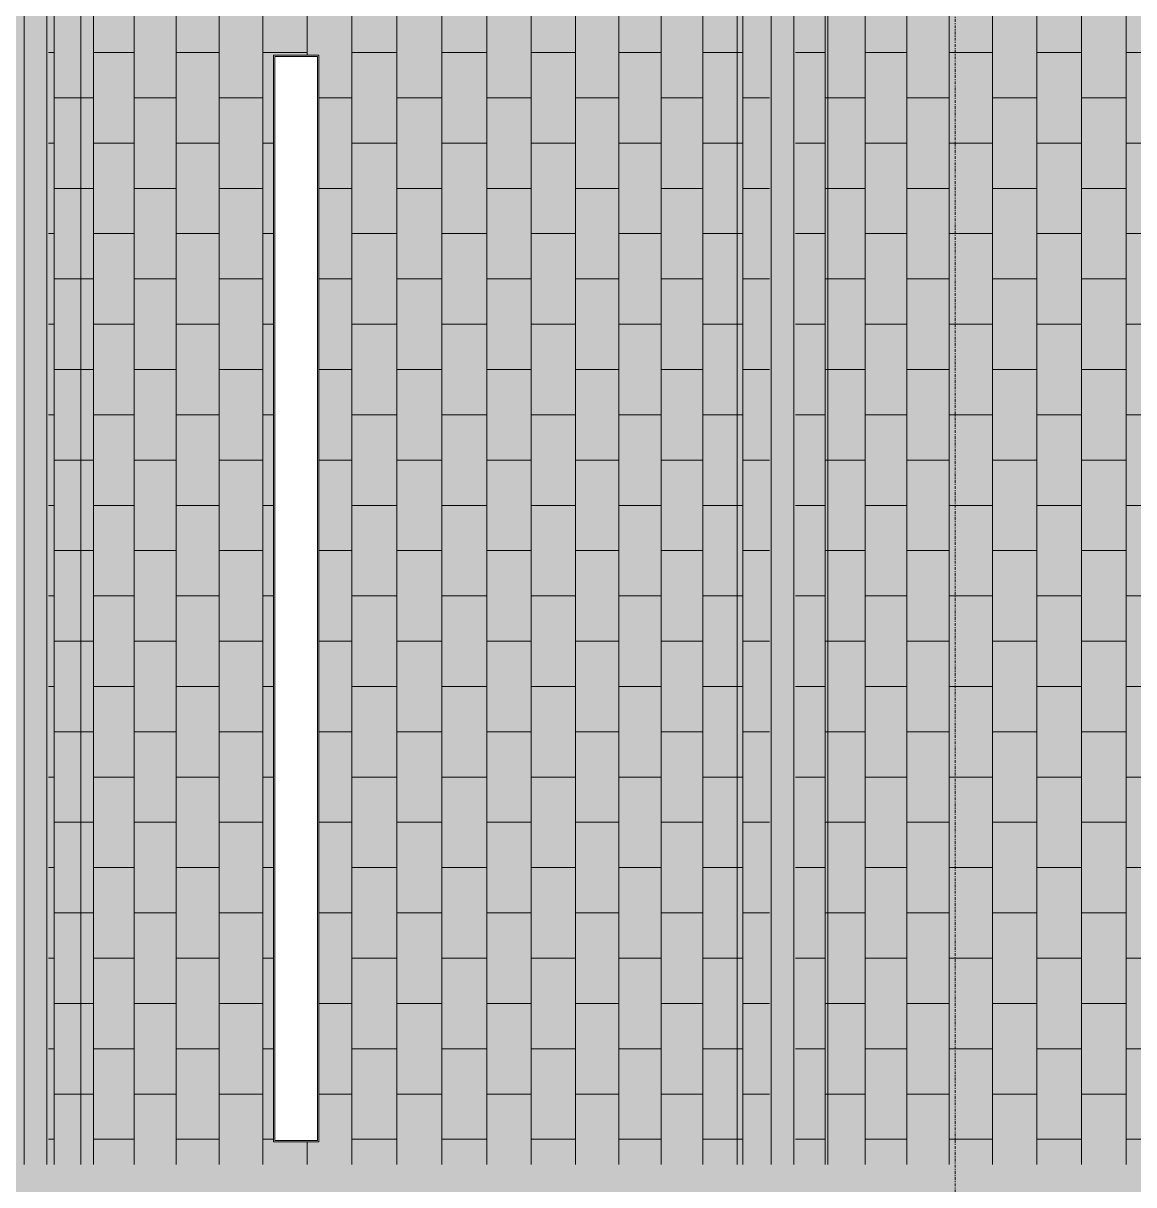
# Model space of a CAD drawing. Header units: inches. Extents: x -956 to 966, y -1111 to 895.
# Drawn here: x -678.9 to -580.8, y -166.4 to -63.8 of the extents above; entities that cross this region are included whole.
import ezdxf

# ---------------------------------------------------------------- set-up
doc = ezdxf.new("R2010")
doc.units = ezdxf.units.IN
doc.header["$MEASUREMENT"] = 0
doc.linetypes.add('Grid Line 1_4_', pattern=[0.4375, 0.25, -0.0625, 0.0625, -0.0625])
for name, color, linetype, lineweight in [('A-CLNG', 13, 'Continuous', 13), ('A-CLNG-PATT', 13, 'Continuous', 13), ('E-LITE-EQPM', 33, 'Continuous', 9), ('S-GRID', 1, 'Continuous', 9)]:
    doc.layers.add(name, color=color, linetype=linetype, lineweight=lineweight)

# ---------------------------------------------------------------- blocks, each defined once
blk = doc.blocks.new('FP_1_20-7TH FLOOR TELECOM OVERHEAD ROUTING PLAN')
at = {"layer": 'A-CLNG-PATT', "color": 50}
for p, q in [((-608.07, 6.63), (-608.07, -164.61)), ((-604.51, 6.63), (-604.51, -164.61)), ((-600.85, 6.63), (-600.85, -164.61)), ((-597.09, 6.63), (-597.09, -164.61)), ((-593.26, 6.63), (-593.26, -164.61)), ((-589.36, 6.63), (-589.36, -164.61)), ((-585.42, 6.63), (-585.42, -164.61)), ((-581.45, 6.63), (-581.45, -164.61)), ((-608.07, -66.39), (-610.67, -66.39)), ((-600.85, -66.39), (-604.51, -66.39)), ((-593.26, -66.39), (-597.09, -66.39)), ((-585.42, -66.39), (-589.36, -66.39)), ((-577.47, -66.39), (-581.45, -66.39)), ((-607.82, -70.39), (-608.07, -70.39)), ((-604.51, -70.39), (-607.82, -70.39)), ((-597.09, -70.39), (-600.85, -70.39)), ((-589.36, -70.39), (-593.26, -70.39)), ((-581.45, -70.39), (-585.42, -70.39)), ((-608.07, -74.39), (-610.67, -74.39)), ((-600.85, -74.39), (-604.51, -74.39)), ((-593.26, -74.39), (-597.09, -74.39)), ((-585.42, -74.39), (-589.36, -74.39)), ((-577.47, -74.39), (-581.45, -74.39)), ((-607.82, -78.39), (-608.07, -78.39)), ((-604.51, -78.39), (-607.82, -78.39)), ((-597.09, -78.39), (-600.85, -78.39)), ((-589.36, -78.39), (-593.26, -78.39)), ((-581.45, -78.39), (-585.42, -78.39)), ((-608.07, -82.39), (-610.67, -82.39)), ((-600.85, -82.39), (-604.51, -82.39)), ((-593.26, -82.39), (-597.09, -82.39)), ((-585.42, -82.39), (-589.36, -82.39)), ((-577.47, -82.39), (-581.45, -82.39)), ((-607.82, -86.39), (-608.07, -86.39)), ((-604.51, -86.39), (-607.82, -86.39)), ((-597.09, -86.39), (-600.85, -86.39)), ((-589.36, -86.39), (-593.26, -86.39)), ((-581.45, -86.39), (-585.42, -86.39)), ((-608.07, -90.39), (-610.67, -90.39)), ((-600.85, -90.39), (-604.51, -90.39)), ((-593.26, -90.39), (-597.09, -90.39)), ((-585.42, -90.39), (-589.36, -90.39)), ((-577.47, -90.39), (-581.45, -90.39)), ((-607.82, -94.39), (-608.07, -94.39)), ((-604.51, -94.39), (-607.82, -94.39)), ((-597.09, -94.39), (-600.85, -94.39)), ((-589.36, -94.39), (-593.26, -94.39)), ((-581.45, -94.39), (-585.42, -94.39)), ((-608.07, -98.39), (-610.67, -98.39)), ((-600.85, -98.39), (-604.51, -98.39)), ((-593.26, -98.39), (-597.09, -98.39)), ((-585.42, -98.39), (-589.36, -98.39)), ((-577.47, -98.39), (-581.45, -98.39)), ((-607.82, -102.39), (-608.07, -102.39)), ((-604.51, -102.39), (-607.82, -102.39)), ((-597.09, -102.39), (-600.85, -102.39)), ((-589.36, -102.39), (-593.26, -102.39)), ((-581.45, -102.39), (-585.42, -102.39)), ((-608.07, -106.39), (-610.67, -106.39)), ((-600.85, -106.39), (-604.51, -106.39)), ((-593.26, -106.39), (-597.09, -106.39)), ((-585.42, -106.39), (-589.36, -106.39)), ((-577.47, -106.39), (-581.45, -106.39)), ((-607.82, -110.39), (-608.07, -110.39)), ((-604.51, -110.39), (-607.82, -110.39)), ((-597.09, -110.39), (-600.85, -110.39)), ((-589.36, -110.39), (-593.26, -110.39)), ((-581.45, -110.39), (-585.42, -110.39)), ((-608.07, -114.39), (-610.67, -114.39)), ((-600.85, -114.39), (-604.51, -114.39)), ((-593.26, -114.39), (-597.09, -114.39)), ((-585.42, -114.39), (-589.36, -114.39)), ((-577.47, -114.39), (-581.45, -114.39)), ((-607.82, -118.39), (-608.07, -118.39)), ((-604.51, -118.39), (-607.82, -118.39)), ((-597.09, -118.39), (-600.85, -118.39)), ((-589.36, -118.39), (-593.26, -118.39)), ((-581.45, -118.39), (-585.42, -118.39)), ((-608.07, -122.39), (-610.67, -122.39)), ((-600.85, -122.39), (-604.51, -122.39)), ((-593.26, -122.39), (-597.09, -122.39)), ((-585.42, -122.39), (-589.36, -122.39)), ((-577.47, -122.39), (-581.45, -122.39)), ((-607.82, -126.39), (-608.07, -126.39)), ((-604.51, -126.39), (-607.82, -126.39)), ((-597.09, -126.39), (-600.85, -126.39)), ((-589.36, -126.39), (-593.26, -126.39)), ((-581.45, -126.39), (-585.42, -126.39)), ((-608.07, -130.39), (-610.67, -130.39)), ((-600.85, -130.39), (-604.51, -130.39)), ((-593.26, -130.39), (-597.09, -130.39)), ((-585.42, -130.39), (-589.36, -130.39)), ((-577.47, -130.39), (-581.45, -130.39)), ((-607.82, -134.39), (-608.07, -134.39)), ((-604.51, -134.39), (-607.82, -134.39)), ((-597.09, -134.39), (-600.85, -134.39)), ((-589.36, -134.39), (-593.26, -134.39)), ((-581.45, -134.39), (-585.42, -134.39)), ((-608.07, -138.39), (-610.67, -138.39)), ((-600.85, -138.39), (-604.51, -138.39)), ((-593.26, -138.39), (-597.09, -138.39)), ((-585.42, -138.39), (-589.36, -138.39)), ((-577.47, -138.39), (-581.45, -138.39)), ((-607.82, -142.39), (-608.07, -142.39)), ((-604.51, -142.39), (-607.82, -142.39)), ((-597.09, -142.39), (-600.85, -142.39)), ((-589.36, -142.39), (-593.26, -142.39)), ((-581.45, -142.39), (-585.42, -142.39)), ((-608.07, -146.39), (-610.67, -146.39)), ((-600.85, -146.39), (-604.51, -146.39)), ((-593.26, -146.39), (-597.09, -146.39)), ((-585.42, -146.39), (-589.36, -146.39)), ((-577.47, -146.39), (-581.45, -146.39)), ((-607.82, -150.39), (-608.07, -150.39)), ((-604.51, -150.39), (-607.82, -150.39)), ((-597.09, -150.39), (-600.85, -150.39)), ((-589.36, -150.39), (-593.26, -150.39)), ((-581.45, -150.39), (-585.42, -150.39)), ((-608.07, -154.39), (-610.67, -154.39)), ((-600.85, -154.39), (-604.51, -154.39)), ((-593.26, -154.39), (-597.09, -154.39)), ((-585.42, -154.39), (-589.36, -154.39)), ((-577.47, -154.39), (-581.45, -154.39)), ((-607.82, -158.39), (-608.07, -158.39)), ((-604.51, -158.39), (-607.82, -158.39)), ((-597.09, -158.39), (-600.85, -158.39)), ((-589.36, -158.39), (-593.26, -158.39)), ((-581.45, -158.39), (-585.42, -158.39)), ((-608.07, -162.39), (-610.67, -162.39)), ((-600.85, -162.39), (-604.51, -162.39)), ((-593.26, -162.39), (-597.09, -162.39)), ((-585.42, -162.39), (-589.36, -162.39)), ((-577.47, -162.39), (-581.45, -162.39))]:
    blk.add_line(p, q, dxfattribs=at)
blk = doc.blocks.new('FP_1_21-7TH FLOOR TELECOM OVERHEAD ROUTING PLAN')
at = {"layer": 'A-CLNG-PATT', "color": 50}
for p, q in [((-676.18, 6.63), (-676.18, -164.61)), ((-672.7, 6.63), (-672.7, -164.61)), ((-669.1, 6.63), (-669.1, -164.61)), ((-665.39, 6.63), (-665.39, -164.61)), ((-661.61, 6.63), (-661.61, -164.61)), ((-657.74, 6.63), (-657.74, -164.61)), ((-649.88, 6.63), (-649.88, -164.61)), ((-645.9, 6.63), (-645.9, -164.61)), ((-641.92, 6.63), (-641.92, -164.61)), ((-637.95, 6.63), (-637.95, -164.61)), ((-634.02, 6.63), (-634.02, -164.61)), ((-630.12, 6.63), (-630.12, -164.61)), ((-626.29, 6.63), (-626.29, -164.61)), ((-622.54, 6.63), (-622.54, -164.61)), ((-618.88, 6.63), (-618.88, -164.61)), ((-615.34, 6.63), (-615.34, -164.61)), ((-653.83, 5.39), (-653.83, -66.61)), ((-676.18, -66.39), (-676.67, -66.39)), ((-669.1, -66.39), (-672.7, -66.39)), ((-661.61, -66.39), (-665.39, -66.39)), ((-653.83, -66.39), (-657.74, -66.39)), ((-645.9, -66.39), (-649.88, -66.39)), ((-637.95, -66.39), (-641.92, -66.39)), ((-630.12, -66.39), (-634.02, -66.39)), ((-622.54, -66.39), (-626.29, -66.39)), ((-615.82, -66.39), (-618.88, -66.39)), ((-615.34, -66.39), (-615.82, -66.39)), ((-673.82, -70.39), (-676.18, -70.39)), ((-672.7, -70.39), (-673.82, -70.39)), ((-665.39, -70.39), (-669.1, -70.39)), ((-657.74, -70.39), (-661.61, -70.39)), ((-649.88, -70.39), (-652.8, -70.39)), ((-641.92, -70.39), (-645.9, -70.39)), ((-634.02, -70.39), (-637.95, -70.39)), ((-626.29, -70.39), (-630.12, -70.39)), ((-618.88, -70.39), (-622.54, -70.39)), ((-612.97, -70.39), (-615.34, -70.39)), ((-676.18, -74.39), (-676.67, -74.39)), ((-669.1, -74.39), (-672.7, -74.39)), ((-661.61, -74.39), (-665.39, -74.39)), ((-656.8, -74.39), (-657.74, -74.39)), ((-645.9, -74.39), (-649.88, -74.39)), ((-637.95, -74.39), (-641.92, -74.39)), ((-630.12, -74.39), (-634.02, -74.39)), ((-622.54, -74.39), (-626.29, -74.39)), ((-615.82, -74.39), (-618.88, -74.39)), ((-615.34, -74.39), (-615.82, -74.39)), ((-673.82, -78.39), (-676.18, -78.39)), ((-672.7, -78.39), (-673.82, -78.39)), ((-665.39, -78.39), (-669.1, -78.39)), ((-657.74, -78.39), (-661.61, -78.39)), ((-649.88, -78.39), (-652.8, -78.39)), ((-641.92, -78.39), (-645.9, -78.39)), ((-634.02, -78.39), (-637.95, -78.39)), ((-626.29, -78.39), (-630.12, -78.39)), ((-618.88, -78.39), (-622.54, -78.39)), ((-612.97, -78.39), (-615.34, -78.39)), ((-676.18, -82.39), (-676.67, -82.39)), ((-669.1, -82.39), (-672.7, -82.39)), ((-661.61, -82.39), (-665.39, -82.39)), ((-656.8, -82.39), (-657.74, -82.39)), ((-645.9, -82.39), (-649.88, -82.39)), ((-637.95, -82.39), (-641.92, -82.39)), ((-630.12, -82.39), (-634.02, -82.39)), ((-622.54, -82.39), (-626.29, -82.39)), ((-615.82, -82.39), (-618.88, -82.39)), ((-615.34, -82.39), (-615.82, -82.39)), ((-673.82, -86.39), (-676.18, -86.39)), ((-672.7, -86.39), (-673.82, -86.39)), ((-665.39, -86.39), (-669.1, -86.39)), ((-657.74, -86.39), (-661.61, -86.39)), ((-649.88, -86.39), (-652.8, -86.39)), ((-641.92, -86.39), (-645.9, -86.39)), ((-634.02, -86.39), (-637.95, -86.39)), ((-626.29, -86.39), (-630.12, -86.39)), ((-618.88, -86.39), (-622.54, -86.39)), ((-612.97, -86.39), (-615.34, -86.39)), ((-676.18, -90.39), (-676.67, -90.39)), ((-669.1, -90.39), (-672.7, -90.39)), ((-661.61, -90.39), (-665.39, -90.39)), ((-656.8, -90.39), (-657.74, -90.39)), ((-645.9, -90.39), (-649.88, -90.39)), ((-637.95, -90.39), (-641.92, -90.39)), ((-630.12, -90.39), (-634.02, -90.39)), ((-622.54, -90.39), (-626.29, -90.39)), ((-615.82, -90.39), (-618.88, -90.39)), ((-615.34, -90.39), (-615.82, -90.39)), ((-673.82, -94.39), (-676.18, -94.39)), ((-672.7, -94.39), (-673.82, -94.39)), ((-665.39, -94.39), (-669.1, -94.39)), ((-657.74, -94.39), (-661.61, -94.39)), ((-649.88, -94.39), (-652.8, -94.39)), ((-641.92, -94.39), (-645.9, -94.39)), ((-634.02, -94.39), (-637.95, -94.39)), ((-626.29, -94.39), (-630.12, -94.39)), ((-618.88, -94.39), (-622.54, -94.39)), ((-612.97, -94.39), (-615.34, -94.39)), ((-676.18, -98.39), (-676.67, -98.39)), ((-669.1, -98.39), (-672.7, -98.39)), ((-661.61, -98.39), (-665.39, -98.39)), ((-656.8, -98.39), (-657.74, -98.39)), ((-645.9, -98.39), (-649.88, -98.39)), ((-637.95, -98.39), (-641.92, -98.39)), ((-630.12, -98.39), (-634.02, -98.39)), ((-622.54, -98.39), (-626.29, -98.39)), ((-615.82, -98.39), (-618.88, -98.39)), ((-615.34, -98.39), (-615.82, -98.39)), ((-673.82, -102.39), (-676.18, -102.39)), ((-672.7, -102.39), (-673.82, -102.39)), ((-665.39, -102.39), (-669.1, -102.39)), ((-657.74, -102.39), (-661.61, -102.39)), ((-649.88, -102.39), (-652.8, -102.39)), ((-641.92, -102.39), (-645.9, -102.39)), ((-634.02, -102.39), (-637.95, -102.39)), ((-626.29, -102.39), (-630.12, -102.39)), ((-618.88, -102.39), (-622.54, -102.39)), ((-612.97, -102.39), (-615.34, -102.39)), ((-676.18, -106.39), (-676.67, -106.39)), ((-669.1, -106.39), (-672.7, -106.39)), ((-661.61, -106.39), (-665.39, -106.39)), ((-656.8, -106.39), (-657.74, -106.39)), ((-645.9, -106.39), (-649.88, -106.39)), ((-637.95, -106.39), (-641.92, -106.39)), ((-630.12, -106.39), (-634.02, -106.39)), ((-622.54, -106.39), (-626.29, -106.39)), ((-615.82, -106.39), (-618.88, -106.39)), ((-615.34, -106.39), (-615.82, -106.39)), ((-673.82, -110.39), (-676.18, -110.39)), ((-672.7, -110.39), (-673.82, -110.39)), ((-665.39, -110.39), (-669.1, -110.39)), ((-657.74, -110.39), (-661.61, -110.39)), ((-649.88, -110.39), (-652.8, -110.39)), ((-641.92, -110.39), (-645.9, -110.39)), ((-634.02, -110.39), (-637.95, -110.39)), ((-626.29, -110.39), (-630.12, -110.39)), ((-618.88, -110.39), (-622.54, -110.39)), ((-612.97, -110.39), (-615.34, -110.39)), ((-676.18, -114.39), (-676.67, -114.39)), ((-669.1, -114.39), (-672.7, -114.39)), ((-661.61, -114.39), (-665.39, -114.39)), ((-656.8, -114.39), (-657.74, -114.39)), ((-645.9, -114.39), (-649.88, -114.39)), ((-637.95, -114.39), (-641.92, -114.39)), ((-630.12, -114.39), (-634.02, -114.39)), ((-622.54, -114.39), (-626.29, -114.39)), ((-615.82, -114.39), (-618.88, -114.39)), ((-615.34, -114.39), (-615.82, -114.39)), ((-673.82, -118.39), (-676.18, -118.39)), ((-672.7, -118.39), (-673.82, -118.39)), ((-665.39, -118.39), (-669.1, -118.39)), ((-657.74, -118.39), (-661.61, -118.39)), ((-649.88, -118.39), (-652.8, -118.39)), ((-641.92, -118.39), (-645.9, -118.39)), ((-634.02, -118.39), (-637.95, -118.39)), ((-626.29, -118.39), (-630.12, -118.39)), ((-618.88, -118.39), (-622.54, -118.39)), ((-612.97, -118.39), (-615.34, -118.39)), ((-676.18, -122.39), (-676.67, -122.39)), ((-669.1, -122.39), (-672.7, -122.39)), ((-661.61, -122.39), (-665.39, -122.39)), ((-656.8, -122.39), (-657.74, -122.39)), ((-645.9, -122.39), (-649.88, -122.39)), ((-637.95, -122.39), (-641.92, -122.39)), ((-630.12, -122.39), (-634.02, -122.39)), ((-622.54, -122.39), (-626.29, -122.39)), ((-615.82, -122.39), (-618.88, -122.39)), ((-615.34, -122.39), (-615.82, -122.39)), ((-673.82, -126.39), (-676.18, -126.39)), ((-672.7, -126.39), (-673.82, -126.39)), ((-665.39, -126.39), (-669.1, -126.39)), ((-657.74, -126.39), (-661.61, -126.39)), ((-649.88, -126.39), (-652.8, -126.39)), ((-641.92, -126.39), (-645.9, -126.39)), ((-634.02, -126.39), (-637.95, -126.39)), ((-626.29, -126.39), (-630.12, -126.39)), ((-618.88, -126.39), (-622.54, -126.39)), ((-612.97, -126.39), (-615.34, -126.39)), ((-676.18, -130.39), (-676.67, -130.39)), ((-669.1, -130.39), (-672.7, -130.39)), ((-661.61, -130.39), (-665.39, -130.39)), ((-656.8, -130.39), (-657.74, -130.39)), ((-645.9, -130.39), (-649.88, -130.39)), ((-637.95, -130.39), (-641.92, -130.39)), ((-630.12, -130.39), (-634.02, -130.39)), ((-622.54, -130.39), (-626.29, -130.39)), ((-615.82, -130.39), (-618.88, -130.39)), ((-615.34, -130.39), (-615.82, -130.39)), ((-673.82, -134.39), (-676.18, -134.39)), ((-672.7, -134.39), (-673.82, -134.39)), ((-665.39, -134.39), (-669.1, -134.39)), ((-657.74, -134.39), (-661.61, -134.39)), ((-649.88, -134.39), (-652.8, -134.39)), ((-641.92, -134.39), (-645.9, -134.39)), ((-634.02, -134.39), (-637.95, -134.39)), ((-626.29, -134.39), (-630.12, -134.39)), ((-618.88, -134.39), (-622.54, -134.39)), ((-612.97, -134.39), (-615.34, -134.39)), ((-676.18, -138.39), (-676.67, -138.39)), ((-669.1, -138.39), (-672.7, -138.39)), ((-661.61, -138.39), (-665.39, -138.39)), ((-656.8, -138.39), (-657.74, -138.39)), ((-645.9, -138.39), (-649.88, -138.39)), ((-637.95, -138.39), (-641.92, -138.39)), ((-630.12, -138.39), (-634.02, -138.39)), ((-622.54, -138.39), (-626.29, -138.39)), ((-615.82, -138.39), (-618.88, -138.39)), ((-615.34, -138.39), (-615.82, -138.39)), ((-673.82, -142.39), (-676.18, -142.39)), ((-672.7, -142.39), (-673.82, -142.39)), ((-665.39, -142.39), (-669.1, -142.39)), ((-657.74, -142.39), (-661.61, -142.39)), ((-649.88, -142.39), (-652.8, -142.39)), ((-641.92, -142.39), (-645.9, -142.39)), ((-634.02, -142.39), (-637.95, -142.39)), ((-626.29, -142.39), (-630.12, -142.39)), ((-618.88, -142.39), (-622.54, -142.39)), ((-612.97, -142.39), (-615.34, -142.39)), ((-676.18, -146.39), (-676.67, -146.39)), ((-669.1, -146.39), (-672.7, -146.39)), ((-661.61, -146.39), (-665.39, -146.39)), ((-656.8, -146.39), (-657.74, -146.39)), ((-645.9, -146.39), (-649.88, -146.39)), ((-637.95, -146.39), (-641.92, -146.39)), ((-630.12, -146.39), (-634.02, -146.39)), ((-622.54, -146.39), (-626.29, -146.39)), ((-615.82, -146.39), (-618.88, -146.39)), ((-615.34, -146.39), (-615.82, -146.39)), ((-673.82, -150.39), (-676.18, -150.39)), ((-672.7, -150.39), (-673.82, -150.39)), ((-665.39, -150.39), (-669.1, -150.39)), ((-657.74, -150.39), (-661.61, -150.39)), ((-649.88, -150.39), (-652.8, -150.39)), ((-641.92, -150.39), (-645.9, -150.39)), ((-634.02, -150.39), (-637.95, -150.39)), ((-626.29, -150.39), (-630.12, -150.39)), ((-618.88, -150.39), (-622.54, -150.39)), ((-612.97, -150.39), (-615.34, -150.39)), ((-676.18, -154.39), (-676.67, -154.39)), ((-669.1, -154.39), (-672.7, -154.39)), ((-661.61, -154.39), (-665.39, -154.39)), ((-656.8, -154.39), (-657.74, -154.39)), ((-645.9, -154.39), (-649.88, -154.39)), ((-637.95, -154.39), (-641.92, -154.39)), ((-630.12, -154.39), (-634.02, -154.39)), ((-622.54, -154.39), (-626.29, -154.39)), ((-615.82, -154.39), (-618.88, -154.39)), ((-615.34, -154.39), (-615.82, -154.39)), ((-673.82, -158.39), (-676.18, -158.39)), ((-672.7, -158.39), (-673.82, -158.39)), ((-665.39, -158.39), (-669.1, -158.39)), ((-657.74, -158.39), (-661.61, -158.39)), ((-649.88, -158.39), (-652.8, -158.39)), ((-641.92, -158.39), (-645.9, -158.39)), ((-634.02, -158.39), (-637.95, -158.39)), ((-626.29, -158.39), (-630.12, -158.39)), ((-618.88, -158.39), (-622.54, -158.39)), ((-612.97, -158.39), (-615.34, -158.39)), ((-676.18, -162.39), (-676.67, -162.39)), ((-669.1, -162.39), (-672.7, -162.39)), ((-661.61, -162.39), (-665.39, -162.39)), ((-656.8, -162.39), (-657.74, -162.39)), ((-653.83, -162.61), (-653.83, -164.61)), ((-645.9, -162.39), (-649.88, -162.39)), ((-637.95, -162.39), (-641.92, -162.39)), ((-630.12, -162.39), (-634.02, -162.39)), ((-622.54, -162.39), (-626.29, -162.39)), ((-615.82, -162.39), (-618.88, -162.39)), ((-615.34, -162.39), (-615.82, -162.39))]:
    blk.add_line(p, q, dxfattribs=at)
blk = doc.blocks.new('7th Floor Vault - 7th Floor Vault-2429340-7TH FLOOR TELECOM OVERHEAD ROUTING PLAN')
at = {"layer": 'A-CLNG', "color": 10, "lineweight": 9}
for p, q in [((-678.82, -164.61), (-678.82, 6.63)), ((-676.82, -164.61), (-676.82, 6.63)), ((-673.82, -164.61), (-673.82, 6.63)), ((-673.82, -164.61), (-673.82, 6.63)), ((-615.82, -164.61), (-615.82, 6.63)), ((-615.82, -164.61), (-615.82, 6.63)), ((-612.82, -164.61), (-612.82, 6.63)), ((-610.82, -164.61), (-610.82, 6.63)), ((-607.82, -164.61), (-607.82, 6.63)), ((-607.82, -164.61), (-607.82, 6.63))]:
    blk.add_line(p, q, dxfattribs=at)
for name in ['FP_1_21-7TH FLOOR TELECOM OVERHEAD ROUTING PLAN', 'FP_1_20-7TH FLOOR TELECOM OVERHEAD ROUTING PLAN']:
    blk.add_blockref(name, (0, 0), dxfattribs=at)
blk = doc.blocks.new('Lighting - Pendant-Finelite-HP4-D - HP-4 D-8_-SO-3000K-120-FA-SC-3361575-7TH FLOOR TELECOM OVERHEAD ROUTING PLAN')
at = {"layer": 'E-LITE-EQPM', "color": 9}
for p, q in [((48, 2), (-48, 2)), ((-48, 2), (-48, -2)), ((47.875, 1.875), (-47.875, 1.875)), ((-47.875, 1.875), (-47.875, -1.875)), ((-47.875, 1.875), (47.875, 1.875)), ((-47.875, -1.875), (-47.875, 1.875)), ((47.875, -1.875), (47.875, 1.875)), ((47.875, 1.875), (47.875, -1.875)), ((48, -2), (48, 2)), ((-48, -2), (48, -2)), ((-47.875, -1.875), (47.875, -1.875)), ((47.875, -1.875), (-47.875, -1.875))]:
    blk.add_line(p, q, dxfattribs=at)

msp = doc.modelspace()

# ---------------------------------------------------------------- hatches: boundary and pattern name
at = {"layer": 'A-CLNG-PATT'}
h = msp.add_hatch(dxfattribs=at)
h.set_pattern_fill('FP1_12', color=253, style=0, pattern_type=2)
h.set_pattern_definition([(0, (0, 0), (30.72, 7.68), [1.267, -21.773, 1.267, -21.773, -122.88]), (0, (0, 0), (30.72, 7.68), [-46.08, 1.267, -44.813, 1.267, -21.773, -53.76]), (0, (0, 0), (30.72, 7.68), [-115.2, 1.267, -14.093, 1.267, -37.133]), (120, (11.52, 3.84), (-22.011075, 22.7643), [1.267, -21.773, 1.267, -21.773, -122.88]), (120, (11.52, 3.84), (-22.011075, 22.7643), [-46.08, 1.267, -44.813, 1.267, -21.773, -53.76]), (120, (11.52, 3.84), (-22.011075, 22.7643), [-115.2, 1.267, -14.093, 1.267, -37.133]), (240, (15.36, 19.2), (-8.708925, -30.4443), [1.267, -21.773, 1.267, -21.773, -122.88]), (240, (15.36, 19.2), (-8.708925, -30.4443), [-46.08, 1.267, -44.813, 1.267, -21.773, -53.76]), (240, (15.36, 19.2), (-8.708925, -30.4443), [-115.2, 1.267, -14.093, 1.267, -37.133])])
h.paths.add_polyline_path([(-294.34, -537.62), (-227.98, -537.62), (-227.98, -527.62), (-219.98, -527.62), (-219.98, -509.12), (-210.98, -509.12), (-210.98, -364.18), (-211.98, -364.18), (-211.98, -243.37), (-299.98, -243.37), (-299.98, -537.62)], flags=0)
h.paths.add_polyline_path([(-606.23, -537.62), (-602.07, -537.62), (-602.07, -532.87), (-606.23, -532.87), (-606.23, -535.37)], flags=0)
h.paths.add_polyline_path([(-561.64, -537.62), (-356.48, -537.62), (-356.48, -525.62), (-323.98, -525.62), (-323.98, -537.62), (-305.35, -537.62), (-305.35, -525.37), (-321.35, -525.37), (-321.35, -427.37), (-305.35, -427.37), (-305.35, -243.37), (-386.84, -243.37), (-386.84, -318.61), (-390.84, -318.61), (-390.84, -243.37), (-496.9, -243.37), (-496.9, -318.61), (-500.9, -318.61), (-500.9, -243.37), (-562.04, -243.37), (-562.04, -427.37), (-500.9, -427.37), (-500.9, -402.61), (-496.9, -402.61), (-496.9, -427.37), (-390.84, -427.37), (-390.84, -402.61), (-386.84, -402.61), (-386.84, -427.37), (-370.04, -427.37), (-370.04, -525.37), (-578.04, -525.37), (-578.04, -243.37), (-578.35, -243.37), (-578.35, -528.62), (-563.48, -528.62), (-563.48, -537.62)], flags=0)
h.paths.add_polyline_path([(-567.73, -537.62), (-567.73, -532.87), (-578.07, -532.87), (-578.07, -537.62), (-572.48, -537.62)], flags=0)
h.paths.add_polyline_path([(-352.23, -537.62), (-349.48, -537.62), (-349.48, -529.87), (-352.23, -529.87), (-352.23, -536.61)], flags=0)
h.paths.add_polyline_path([(-680.44, -535.37), (-610.48, -535.37), (-610.48, -528.62), (-583.23, -528.62), (-583.23, -526.62), (-662.91, -526.62), (-662.91, -498.61), (-665.8, -498.61), (-665.8, -402.61), (-661.8, -402.61), (-661.8, -428.62), (-583.23, -428.62), (-583.23, -422.62), (-598.91, -422.62), (-598.91, -386.62), (-662.91, -386.62), (-662.91, -318.61), (-665.8, -318.61), (-665.8, -243.37), (-666.35, -243.37), (-666.35, -246.62), (-730.35, -246.62), (-730.35, -243.37), (-762.35, -243.37), (-762.35, -246.62), (-771.86, -246.62), (-771.86, -288.62), (-694.91, -288.62), (-694.91, -386.62), (-790.91, -386.62), (-790.91, -288.62), (-775.86, -288.62), (-775.86, -246.62), (-842.35, -246.62), (-842.35, -243.37), (-853.35, -243.37), (-853.35, -535.37), (-710.14, -535.37)], flags=0)
h.paths.add_polyline_path([(-834.85, -526.62), (-850.85, -526.62), (-850.85, -428.62), (-706.85, -428.62), (-706.85, -526.62), (-828.94, -526.62)], flags=0)
h.paths.add_polyline_path([(-255.48, -481.68), (-256.53, -481.54), (-257.51, -481.14), (-258.35, -480.49), (-259, -479.65), (-259.4, -478.67), (-259.54, -477.62), (-259.4, -476.57), (-259, -475.59), (-258.35, -474.75), (-257.51, -474.1), (-256.53, -473.7), (-255.48, -473.56), (-254.43, -473.7), (-253.45, -474.1), (-252.6, -474.75), (-251.96, -475.59), (-251.55, -476.57), (-251.41, -477.62), (-251.55, -478.67), (-251.96, -479.65), (-252.6, -480.49), (-253.45, -481.14), (-254.43, -481.54)], flags=0)
h.paths.add_polyline_path([(-255.48, -421.68), (-256.53, -421.54), (-257.51, -421.14), (-258.35, -420.49), (-259, -419.65), (-259.4, -418.67), (-259.54, -417.62), (-259.4, -416.57), (-259, -415.59), (-258.35, -414.75), (-257.51, -414.1), (-256.53, -413.7), (-255.48, -413.56), (-254.43, -413.7), (-253.45, -414.1), (-252.6, -414.75), (-251.96, -415.59), (-251.55, -416.57), (-251.41, -417.62), (-251.55, -418.67), (-251.96, -419.65), (-252.6, -420.49), (-253.45, -421.14), (-254.43, -421.54)], flags=0)
h.paths.add_polyline_path([(-255.48, -361.68), (-256.53, -361.54), (-257.51, -361.14), (-258.35, -360.49), (-259, -359.65), (-259.4, -358.67), (-259.54, -357.62), (-259.4, -356.57), (-259, -355.59), (-258.35, -354.75), (-257.51, -354.1), (-256.53, -353.7), (-255.48, -353.56), (-254.43, -353.7), (-253.45, -354.1), (-252.6, -354.75), (-251.96, -355.59), (-251.55, -356.57), (-251.41, -357.62), (-251.55, -358.67), (-251.96, -359.65), (-252.6, -360.49), (-253.45, -361.14), (-254.43, -361.54)], flags=0)
h.paths.add_polyline_path([(-255.48, -301.68), (-256.53, -301.54), (-257.51, -301.14), (-258.35, -300.49), (-259, -299.65), (-259.4, -298.67), (-259.54, -297.62), (-259.4, -296.57), (-259, -295.59), (-258.35, -294.75), (-257.51, -294.1), (-256.53, -293.7), (-255.48, -293.56), (-254.43, -293.7), (-253.45, -294.1), (-252.6, -294.75), (-251.96, -295.59), (-251.55, -296.57), (-251.41, -297.62), (-251.55, -298.67), (-251.96, -299.65), (-252.6, -300.49), (-253.45, -301.14), (-254.43, -301.54)], flags=0)
h.paths.add_polyline_path([(-661.8, -288.62), (-598.91, -288.62), (-598.91, -252.62), (-583.23, -252.62), (-583.23, -243.37), (-661.8, -243.37), (-661.8, -282.19)], flags=0)
h.paths.add_polyline_path([(-258.35, -241.12), (-257.53, -241.12), (-258.35, -240.49), (-259, -239.65), (-259.4, -238.67), (-259.54, -237.62), (-259.4, -236.57), (-259, -235.59), (-258.35, -234.75), (-257.51, -234.1), (-256.53, -233.7), (-255.48, -233.56), (-254.43, -233.7), (-253.45, -234.1), (-252.6, -234.75), (-251.96, -235.59), (-251.55, -236.57), (-251.41, -237.62), (-251.55, -238.67), (-251.96, -239.65), (-252.6, -240.49), (-253.42, -241.12), (-211.98, -241.12), (-211.98, -209.62), (-299.98, -209.62), (-299.98, -241.12), (-259, -241.12)], flags=0)
h.paths.add_polyline_path([(-578.35, -241.12), (-578.04, -241.12), (-578.04, -231.37), (-562.04, -231.37), (-562.04, -241.12), (-500.9, -241.12), (-500.9, -222.61), (-496.9, -222.61), (-496.9, -241.12), (-390.84, -241.12), (-390.84, -222.61), (-386.84, -222.61), (-386.84, -241.12), (-305.35, -241.12), (-305.35, -209.62), (-363.1, -209.62), (-363.1, -212.62), (-337.6, -212.62), (-337.6, -238.12), (-363.1, -238.12), (-363.1, -213.62), (-559.1, -213.62), (-559.1, -209.62), (-578.35, -209.62), (-578.35, -235.91)], flags=0)
h.paths.add_polyline_path([(-621.04, -241.12), (-583.23, -241.12), (-583.23, -209.62), (-666.35, -209.62), (-666.35, -241.12), (-665.8, -241.12), (-665.8, -222.61), (-661.8, -222.61), (-661.8, -241.12), (-650.74, -241.12)], flags=0)
h.paths.add_polyline_path([(-842.35, -241.12), (-842.35, -209.62), (-853.35, -209.62), (-853.35, -241.12)], flags=0)
h.paths.add_polyline_path([(-762.35, -241.12), (-730.35, -241.12), (-730.35, -209.62), (-762.35, -209.62), (-762.35, -222.78)], flags=0)
h.paths.add_polyline_path([(-578.35, -207.37), (-559.1, -207.37), (-559.1, -197.62), (-578.35, -197.62), (-578.35, -202.98)], flags=0)
h.paths.add_polyline_path([(-363.1, -207.37), (-305.35, -207.37), (-305.35, -197.62), (-363.1, -197.62), (-363.1, -202.98)], flags=0)
h.paths.add_polyline_path([(-294.34, -207.37), (-211.98, -207.37), (-211.98, -186.24), (-210.98, -186.24), (-210.98, -48.37), (45.27, -48.37), (45.27, -53.62), (99.27, -53.62), (99.27, -48.37), (317.04, -48.37), (317.04, 11.88), (228.2, 11.88), (228.2, 5.39), (224.2, 5.39), (224.2, 11.88), (-11.8, 11.88), (-11.8, 5.39), (-15.8, 5.39), (-15.8, 11.88), (-363.1, 11.88), (-363.1, 37.38), (-340.48, 37.38), (-340.48, 40.38), (-412.8, 40.38), (-412.8, 8.88), (-336.96, 8.84), (-336.96, 6.63), (-412.8, 6.63), (-412.8, 5.39), (-416.8, 5.39), (-416.8, 6.63), (-532.8, 6.63), (-532.8, 5.39), (-536.8, 5.39), (-536.8, 6.63), (-652.8, 6.63), (-652.8, 5.39), (-656.8, 5.39), (-656.8, 6.63), (-772.86, 6.63), (-772.86, 5.39), (-776.86, 5.39), (-776.86, 6.63), (-853.35, 6.63), (-853.35, -192.24), (-838.91, -192.24), (-838.91, -190.24), (-318.91, -190.24), (-318.91, -192.24), (-299.98, -192.24), (-299.98, -207.37)], flags=0)
h.paths.add_polyline_path([(-583.23, -207.37), (-583.23, -197.62), (-666.35, -197.62), (-666.35, -207.37), (-591.34, -207.37)], flags=0)
h.paths.add_polyline_path([(-853.35, -207.37), (-842.35, -207.37), (-842.35, -197.62), (-853.35, -197.62), (-853.35, -202.98)], flags=0)
h.paths.add_polyline_path([(-739.84, -207.37), (-730.35, -207.37), (-730.35, -197.62), (-762.35, -197.62), (-762.35, -207.37)], flags=0)
h.paths.add_polyline_path([(-772.92, -162.61), (-776.8, -162.61), (-776.8, -66.61), (-772.8, -66.61), (-772.8, -162.61)], flags=0)
h.paths.add_polyline_path([(-532.92, -162.61), (-536.8, -162.61), (-536.8, -66.61), (-532.8, -66.61), (-532.8, -162.61)], flags=0)
h.paths.add_polyline_path([(-656.8, -162.61), (-656.8, -66.61), (-652.8, -66.61), (-652.8, -162.61), (-656.67, -162.61)], flags=0)
h.paths.add_polyline_path([(-416.8, -162.61), (-416.8, -66.61), (-412.8, -66.61), (-412.8, -162.61), (-416.67, -162.61)], flags=0)
h.paths.add_polyline_path([(-280.92, -162.61), (-284.8, -162.61), (-284.8, -66.61), (-280.8, -66.61), (-280.8, -162.61), (-280.92, -162.61)], flags=0)
h.paths.add_polyline_path([(-769.54, 8.88), (-656.8, 8.88), (-656.8, 40.38), (-772.86, 40.38), (-772.86, 8.88)], flags=0)
h.paths.add_polyline_path([(-621.04, 8.88), (-536.8, 8.88), (-536.8, 40.38), (-652.8, 40.38), (-652.8, 8.88), (-650.74, 8.88)], flags=0)
h.paths.add_polyline_path([(-776.86, 8.88), (-776.86, 40.38), (-853.35, 40.38), (-853.35, 8.88), (-799.24, 8.88)], flags=0)
h.paths.add_polyline_path([(-416.8, 8.88), (-416.8, 40.38), (-532.8, 40.38), (-532.8, 8.88), (-442.84, 8.88)], flags=0)
h.paths.add_polyline_path([(121.46, 14.13), (224.2, 14.13), (224.2, 35.13), (116.9, 35.13), (116.9, 14.13)], flags=0)
h.paths.add_polyline_path([(62.06, 14.13), (91.4, 14.13), (91.4, 35.13), (-11.8, 35.13), (-11.8, 14.13), (32.36, 14.13)], flags=0)
h.paths.add_polyline_path([(-95.08, 14.13), (-15.8, 14.13), (-15.8, 35.13), (-95.08, 35.13), (-95.08, 27.07), (-124.33, 27.07), (-124.33, 14.13), (-116.14, 14.13)], flags=0)
h.paths.add_polyline_path([(228.2, 14.13), (317.04, 14.13), (317.04, 35.13), (228.2, 35.13), (228.2, 34.65)], flags=0)
h.paths.add_polyline_path([(-335.1, 17.26), (-335.1, 41.51), (-335.6, 41.51), (-335.6, 17.26)], flags=0)
h.paths.add_polyline_path([(94.52, 34.26), (114.65, 34.26), (114.65, 35.13), (93.65, 35.13), (93.65, 34.26)], flags=0)
h.paths.add_polyline_path([(240.26, 37.38), (317.04, 37.38), (317.04, 58.26), (315.04, 58.26), (315.04, 261.88), (228.2, 261.88), (228.2, 173.39), (224.2, 173.39), (224.2, 261.88), (-11.8, 261.88), (-11.8, 173.39), (-15.8, 173.39), (-15.8, 261.88), (-95.08, 261.88), (-95.08, 225.07), (-94.33, 225.05), (-94.33, 126.07), (-95.08, 126.07), (-95.08, 37.38), (-15.8, 37.38), (-15.8, 101.39), (-11.8, 101.39), (-11.8, 37.38), (224.2, 37.38), (224.2, 101.39), (228.2, 101.39), (228.2, 37.38)], flags=0)
h.paths.add_polyline_path([(-412.8, 42.63), (-340.48, 42.63), (-340.48, 256.63), (-412.8, 256.63), (-412.8, 173.39), (-416.8, 173.39), (-416.8, 256.63), (-532.8, 256.63), (-532.8, 173.39), (-536.8, 173.39), (-536.8, 256.63), (-652.8, 256.63), (-652.8, 173.39), (-656.8, 173.39), (-656.8, 256.63), (-772.8, 256.63), (-772.8, 173.39), (-776.8, 173.39), (-776.8, 256.63), (-853.35, 256.63), (-853.35, 42.63), (-776.86, 42.63), (-776.86, 101.39), (-772.86, 101.39), (-772.86, 42.63), (-656.8, 42.63), (-656.8, 101.39), (-652.8, 101.39), (-652.8, 42.63), (-536.8, 42.63), (-536.8, 101.39), (-532.8, 101.39), (-532.8, 42.63), (-416.8, 42.63), (-416.8, 101.39), (-412.8, 101.39), (-412.8, 74.26)], flags=0)
h.paths.add_polyline_path([(108.08, 52.39), (104.2, 52.39), (104.2, 100.39), (108.2, 100.39), (108.2, 52.39)], flags=0)
h.paths.add_polyline_path([(106.61, 173.39), (104.2, 173.39), (104.2, 221.39), (108.2, 221.39), (108.2, 173.39), (108.08, 173.39)], flags=0)
h.paths.add_polyline_path([(-652.8, 258.88), (-536.8, 258.88), (-536.8, 269.39), (-532.8, 269.39), (-532.8, 258.88), (-416.8, 258.88), (-416.8, 269.39), (-412.8, 269.39), (-412.8, 258.88), (-340.48, 258.88), (-340.48, 261.88), (-363.1, 261.88), (-363.1, 287.38), (-340.48, 287.38), (-340.48, 290.38), (-853.35, 290.38), (-853.35, 258.88), (-776.8, 258.88), (-776.8, 269.39), (-772.8, 269.39), (-772.8, 258.88), (-656.8, 258.88), (-656.8, 269.39), (-652.8, 269.39), (-652.8, 269.26)], flags=0)
h.paths.add_polyline_path([(-27.04, 264.13), (-15.8, 264.13), (-15.8, 269.39), (-11.8, 269.39), (-11.8, 264.13), (93.04, 264.13), (93.04, 285.13), (-95.08, 285.13), (-95.08, 264.13), (-48.94, 264.13)], flags=0)
h.paths.add_polyline_path([(315.04, 264.13), (315.04, 285.13), (116.9, 285.13), (116.9, 264.13), (224.2, 264.13), (224.2, 269.39), (228.2, 269.39), (228.2, 264.13), (299.66, 264.13)], flags=0)
h.paths.add_polyline_path([(-55.95, 287.38), (315.04, 287.38), (315.04, 490.26), (317.04, 490.26), (317.04, 506.51), (-95.08, 506.51), (-95.08, 423.07), (-94.33, 423.05), (-94.33, 324.07), (-95.08, 324.07), (-95.08, 287.38), (-56.74, 287.38)], flags=0)
h.paths.add_polyline_path([(-383.44, 292.63), (-340.48, 292.63), (-340.49, 506.51), (-853.35, 506.51), (-853.35, 292.63), (-413.14, 292.63)], flags=0)
h.paths.add_polyline_path([(-772.92, 341.39), (-776.8, 341.39), (-776.8, 437.39), (-772.8, 437.39), (-772.8, 341.39), (-772.92, 341.39)], flags=0)
h.paths.add_polyline_path([(-656.8, 341.39), (-656.8, 437.39), (-652.8, 437.39), (-652.8, 341.39), (-656.67, 341.39)], flags=0)
h.paths.add_polyline_path([(-536.67, 341.39), (-536.8, 341.39), (-536.8, 437.39), (-532.8, 437.39), (-532.8, 341.39), (-532.92, 341.39)], flags=0)
h.paths.add_polyline_path([(-416.8, 341.39), (-416.8, 437.39), (-412.8, 437.39), (-412.8, 341.39), (-416.67, 341.39)], flags=0)
h.paths.add_polyline_path([(108.2, 343.86), (104.2, 343.86), (104.2, 439.86), (108.2, 439.86), (108.2, 343.98)], flags=0)
h.paths.add_polyline_path([(-11.92, 343.86), (-15.8, 343.86), (-15.8, 439.86), (-11.8, 439.86), (-11.8, 343.86), (-11.92, 343.86)], flags=0)
h.paths.add_polyline_path([(224.2, 343.86), (224.2, 439.86), (228.2, 439.86), (228.2, 343.86), (224.33, 343.86)], flags=0)
h.paths.add_polyline_path([(306.4, 508.76), (317.04, 508.76), (317.04, 537.38), (407.03, 537.38), (407.03, 540.38), (228.2, 540.38), (228.2, 511.86), (224.2, 511.86), (224.2, 540.38), (-11.8, 540.38), (-11.8, 511.86), (-15.8, 511.86), (-15.8, 540.38), (-412.8, 540.38), (-412.8, 509.39), (-416.8, 509.39), (-416.8, 540.38), (-532.8, 540.38), (-532.8, 509.39), (-536.8, 509.39), (-536.8, 540.38), (-652.8, 540.38), (-652.8, 509.39), (-656.8, 509.39), (-656.8, 540.38), (-772.86, 540.38), (-772.86, 509.39), (-776.86, 509.39), (-776.86, 540.38), (-853.35, 540.38), (-853.35, 508.76), (-340.48, 508.76), (-340.48, 511.88), (-363.1, 511.88), (-363.1, 537.38), (-129.71, 537.38), (-129.71, 536.38), (-124.33, 536.38), (-124.33, 522.07), (-95.08, 522.07), (-95.08, 508.76), (299.66, 508.76)], flags=0)
h.paths.add_polyline_path([(93.65, 511.88), (91.4, 511.88), (91.4, 537.38), (116.9, 537.38), (116.9, 511.88), (114.65, 511.88)], flags=0)
h.paths.add_polyline_path([(589.87, 537.38), (589.87, 540.38), (555.53, 540.38), (555.53, 537.38), (581.81, 537.38)], flags=0)
h.paths.add_polyline_path([(294.27, 542.63), (407.03, 542.63), (407.03, 567.38), (464.2, 567.38), (464.2, 607.86), (468.2, 607.86), (468.2, 567.38), (554.2, 567.38), (554.2, 607.86), (558.2, 607.86), (558.2, 559.86), (555.53, 559.86), (555.53, 542.63), (589.87, 542.63), (589.87, 797.38), (-167.83, 797.38), (-167.83, 645.01), (-334.83, 645.01), (-334.83, 797.38), (-851.35, 797.38), (-851.35, 795.38), (-853.35, 795.38), (-853.35, 542.63), (-776.86, 542.63), (-776.86, 605.39), (-772.86, 605.39), (-772.86, 542.63), (-656.8, 542.63), (-656.8, 605.39), (-652.8, 605.39), (-652.8, 542.63), (-536.8, 542.63), (-536.8, 605.39), (-532.8, 605.39), (-532.8, 542.63), (-416.8, 542.63), (-416.8, 605.39), (-412.8, 605.39), (-412.8, 542.63), (-15.8, 542.63), (-15.8, 607.86), (-11.8, 607.86), (-11.8, 542.63), (224.2, 542.63), (224.2, 607.86), (228.2, 607.86), (228.2, 542.63), (269.96, 542.63)], flags=0)
h.paths.add_polyline_path([(-251.8, 559.86), (-255.8, 559.86), (-255.8, 607.86), (-251.8, 607.86), (-251.8, 559.98)], flags=0)
h.paths.add_polyline_path([(-131.8, 559.86), (-135.8, 559.86), (-135.8, 607.86), (-131.8, 607.86), (-131.8, 559.98)], flags=0)
h.paths.add_polyline_path([(104.33, 559.86), (104.2, 559.86), (104.2, 607.86), (108.2, 607.86), (108.2, 559.86), (106.61, 559.86)], flags=0)
h.paths.add_polyline_path([(344.2, 559.86), (344.2, 607.86), (348.2, 607.86), (348.2, 559.86), (344.33, 559.86)], flags=0)
h.paths.add_polyline_path([(-776.8, 677.39), (-776.8, 773.39), (-772.8, 773.39), (-772.8, 677.39), (-776.67, 677.39)], flags=0)
h.paths.add_polyline_path([(-656.67, 677.39), (-656.8, 677.39), (-656.8, 773.39), (-652.8, 773.39), (-652.8, 677.39), (-652.92, 677.39)], flags=0)
h.paths.add_polyline_path([(-536.67, 677.39), (-536.8, 677.39), (-536.8, 773.39), (-532.8, 773.39), (-532.8, 677.39), (-532.92, 677.39)], flags=0)
h.paths.add_polyline_path([(-416.67, 679.86), (-416.8, 679.86), (-416.8, 775.86), (-412.8, 775.86), (-412.8, 679.86), (-413.14, 679.86)], flags=0)
h.paths.add_polyline_path([(-135.67, 679.86), (-135.8, 679.86), (-135.8, 775.86), (-131.8, 775.86), (-131.8, 679.86), (-131.92, 679.86)], flags=0)
h.paths.add_polyline_path([(-11.92, 679.86), (-15.8, 679.86), (-15.8, 775.86), (-11.8, 775.86), (-11.8, 679.86)], flags=0)
h.paths.add_polyline_path([(106.61, 679.86), (104.2, 679.86), (104.2, 775.86), (108.2, 775.86), (108.2, 679.86), (108.08, 679.86)], flags=0)
h.paths.add_polyline_path([(228.08, 679.86), (224.2, 679.86), (224.2, 775.86), (228.2, 775.86), (228.2, 679.86), (228.08, 679.86)], flags=0)
h.paths.add_polyline_path([(348.08, 679.86), (344.2, 679.86), (344.2, 775.86), (348.2, 775.86), (348.2, 679.86), (348.08, 679.86)], flags=0)
h.paths.add_polyline_path([(464.2, 679.86), (464.2, 775.86), (468.2, 775.86), (468.2, 679.86), (464.33, 679.86)], flags=0)
h.paths.add_polyline_path([(-848.93, 741.36), (-848.94, 741.36), (-848.93, 789.36), (-848.49, 789.36), (-848.5, 741.36), (-848.89, 741.36)], flags=0)

# ---------------------------------------------------------------- linework, layer by layer
at = {"layer": 'S-GRID', "linetype": 'Grid Line 1_4_'}
msp.add_line((-596.57, -581.24), (-596.57, 870.85), dxfattribs=at)

# ---------------------------------------------------------------- block references
at = {"layer": 'A-CLNG', "color": 10, "lineweight": 9}
msp.add_blockref('7th Floor Vault - 7th Floor Vault-2429340-7TH FLOOR TELECOM OVERHEAD ROUTING PLAN', (0, 0), dxfattribs=at)
at = {"layer": 'E-LITE-EQPM', "color": 9, "extrusion": (0, 0, -1), "rotation": 269.9999999999999}
msp.add_blockref('Lighting - Pendant-Finelite-HP4-D - HP-4 D-8_-SO-3000K-120-FA-SC-3361575-7TH FLOOR TELECOM OVERHEAD ROUTING PLAN', (654.8, -114.61), dxfattribs=at)

doc.saveas('drawing.dxf')
